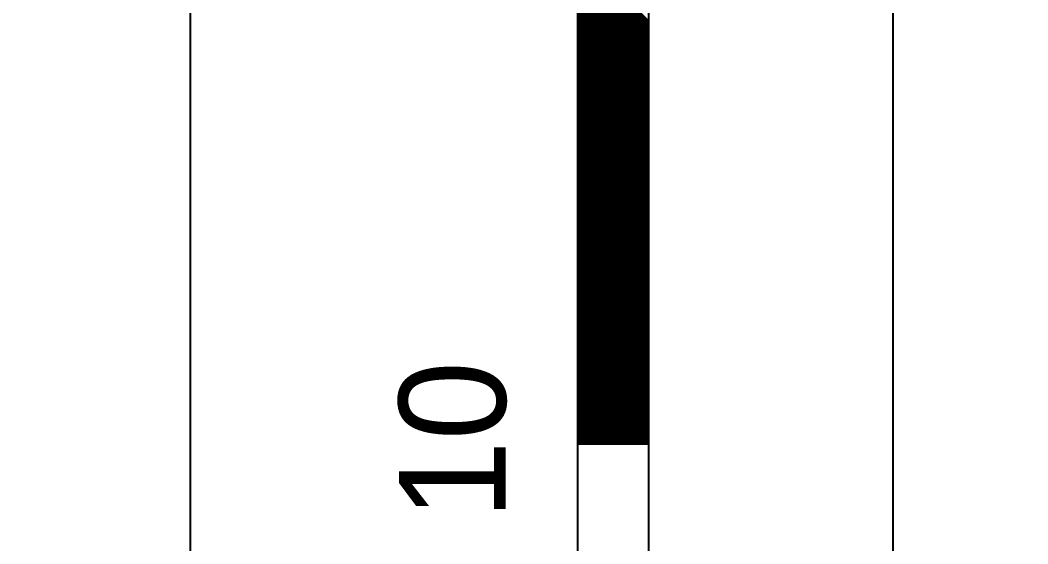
# Model space of a CAD drawing. Extents: x 730854 to 731444, y 4378581 to 4379608.
# Drawn here: x 731085.85 to 731099.99, y 4379489.61 to 4379496.96 of the extents above; entities that cross this region are included whole.
import ezdxf
from ezdxf.enums import TextEntityAlignment as Align

# ---------------------------------------------------------------- set-up
doc = ezdxf.new("R2010")
doc.units = 0
doc.layers.get('0').update_dxf_attribs({"linetype": 'CONTINUOUS'})

msp = doc.modelspace()

# ---------------------------------------------------------------- linework, layer by layer
at = {"color": 0, "linetype": 'CONTINUOUS'}
for p, q in [((731093.67, 4379481.01), (731093.67, 4379581.01)), ((731093.67, 4379481.01), (731093.67, 4379581.01)), ((731094.67, 4379481.01), (731094.67, 4379581.01)), ((731094.67, 4379481.01), (731094.67, 4379581.01)), ((731094.67, 4379496.95), (731093.67, 4379497.95)), ((731094.67, 4379496.95), (731093.67, 4379497.95)), ((731094.67, 4379496.94), (731093.67, 4379497.94)), ((731094.67, 4379496.94), (731093.67, 4379497.94)), ((731094.67, 4379496.92), (731093.67, 4379497.92)), ((731094.67, 4379496.92), (731093.67, 4379497.92)), ((731094.67, 4379496.91), (731093.67, 4379497.91)), ((731094.67, 4379496.91), (731093.67, 4379497.91)), ((731094.67, 4379496.9), (731093.67, 4379497.9)), ((731094.67, 4379496.9), (731093.67, 4379497.9)), ((731094.67, 4379496.88), (731093.67, 4379497.88)), ((731094.67, 4379496.88), (731093.67, 4379497.88)), ((731094.67, 4379496.87), (731093.67, 4379497.87)), ((731094.67, 4379496.87), (731093.67, 4379497.87)), ((731094.67, 4379496.85), (731093.67, 4379497.85)), ((731094.67, 4379496.85), (731093.67, 4379497.85)), ((731094.67, 4379496.84), (731093.67, 4379497.84)), ((731094.67, 4379496.84), (731093.67, 4379497.84)), ((731094.67, 4379496.82), (731093.67, 4379497.82)), ((731094.67, 4379496.82), (731093.67, 4379497.82)), ((731094.67, 4379496.81), (731093.67, 4379497.81)), ((731094.67, 4379496.81), (731093.67, 4379497.81)), ((731094.67, 4379496.8), (731093.67, 4379497.8)), ((731094.67, 4379496.8), (731093.67, 4379497.8)), ((731094.67, 4379496.78), (731093.67, 4379497.78)), ((731094.67, 4379496.78), (731093.67, 4379497.78)), ((731094.67, 4379496.77), (731093.67, 4379497.77)), ((731094.67, 4379496.77), (731093.67, 4379497.77)), ((731094.67, 4379496.75), (731093.67, 4379497.75)), ((731094.67, 4379496.75), (731093.67, 4379497.75)), ((731094.67, 4379496.74), (731093.67, 4379497.74)), ((731094.67, 4379496.74), (731093.67, 4379497.74)), ((731094.67, 4379496.73), (731093.67, 4379497.73)), ((731094.67, 4379496.73), (731093.67, 4379497.73)), ((731094.67, 4379496.71), (731093.67, 4379497.71)), ((731094.67, 4379496.71), (731093.67, 4379497.71)), ((731094.67, 4379496.7), (731093.67, 4379497.7)), ((731094.67, 4379496.7), (731093.67, 4379497.7)), ((731094.67, 4379496.68), (731093.67, 4379497.68)), ((731094.67, 4379496.68), (731093.67, 4379497.68)), ((731094.67, 4379496.67), (731093.67, 4379497.67)), ((731094.67, 4379496.67), (731093.67, 4379497.67)), ((731094.67, 4379496.66), (731093.67, 4379497.66)), ((731094.67, 4379496.66), (731093.67, 4379497.66)), ((731094.67, 4379496.64), (731093.67, 4379497.64)), ((731094.67, 4379496.64), (731093.67, 4379497.64)), ((731094.67, 4379496.63), (731093.67, 4379497.63)), ((731094.67, 4379496.63), (731093.67, 4379497.63)), ((731094.67, 4379496.61), (731093.67, 4379497.61)), ((731094.67, 4379496.61), (731093.67, 4379497.61)), ((731094.67, 4379496.6), (731093.67, 4379497.6)), ((731094.67, 4379496.6), (731093.67, 4379497.6)), ((731094.67, 4379496.58), (731093.67, 4379497.58)), ((731094.67, 4379496.58), (731093.67, 4379497.58)), ((731094.67, 4379496.57), (731093.67, 4379497.57)), ((731094.67, 4379496.57), (731093.67, 4379497.57)), ((731094.67, 4379496.56), (731093.67, 4379497.56)), ((731094.67, 4379496.56), (731093.67, 4379497.56)), ((731094.67, 4379496.54), (731093.67, 4379497.54)), ((731094.67, 4379496.54), (731093.67, 4379497.54)), ((731094.67, 4379496.53), (731093.67, 4379497.53)), ((731094.67, 4379496.53), (731093.67, 4379497.53)), ((731094.67, 4379496.51), (731093.67, 4379497.51)), ((731094.67, 4379496.51), (731093.67, 4379497.51)), ((731094.67, 4379496.5), (731093.67, 4379497.5)), ((731094.67, 4379496.5), (731093.67, 4379497.5)), ((731094.67, 4379496.49), (731093.67, 4379497.49)), ((731094.67, 4379496.49), (731093.67, 4379497.49)), ((731094.67, 4379496.47), (731093.67, 4379497.47)), ((731094.67, 4379496.47), (731093.67, 4379497.47)), ((731094.67, 4379496.46), (731093.67, 4379497.46)), ((731094.67, 4379496.46), (731093.67, 4379497.46)), ((731094.67, 4379496.44), (731093.67, 4379497.44)), ((731094.67, 4379496.44), (731093.67, 4379497.44)), ((731094.67, 4379496.43), (731093.67, 4379497.43)), ((731094.67, 4379496.43), (731093.67, 4379497.43)), ((731094.67, 4379496.41), (731093.67, 4379497.41)), ((731094.67, 4379496.41), (731093.67, 4379497.41)), ((731094.67, 4379496.4), (731093.67, 4379497.4)), ((731094.67, 4379496.4), (731093.67, 4379497.4)), ((731094.67, 4379496.39), (731093.67, 4379497.39)), ((731094.67, 4379496.39), (731093.67, 4379497.39)), ((731094.67, 4379496.37), (731093.67, 4379497.37)), ((731094.67, 4379496.37), (731093.67, 4379497.37)), ((731094.67, 4379496.36), (731093.67, 4379497.36)), ((731094.67, 4379496.36), (731093.67, 4379497.36)), ((731094.67, 4379496.34), (731093.67, 4379497.34)), ((731094.67, 4379496.34), (731093.67, 4379497.34)), ((731094.67, 4379496.33), (731093.67, 4379497.33)), ((731094.67, 4379496.33), (731093.67, 4379497.33)), ((731094.67, 4379496.32), (731093.67, 4379497.32)), ((731094.67, 4379496.32), (731093.67, 4379497.32)), ((731094.67, 4379496.3), (731093.67, 4379497.3)), ((731094.67, 4379496.3), (731093.67, 4379497.3)), ((731094.67, 4379496.29), (731093.67, 4379497.29)), ((731094.67, 4379496.29), (731093.67, 4379497.29)), ((731094.67, 4379496.27), (731093.67, 4379497.27)), ((731094.67, 4379496.27), (731093.67, 4379497.27)), ((731094.67, 4379496.26), (731093.67, 4379497.26)), ((731094.67, 4379496.26), (731093.67, 4379497.26)), ((731094.67, 4379496.25), (731093.67, 4379497.25)), ((731094.67, 4379496.25), (731093.67, 4379497.25)), ((731094.67, 4379496.23), (731093.67, 4379497.23)), ((731094.67, 4379496.23), (731093.67, 4379497.23)), ((731094.67, 4379496.22), (731093.67, 4379497.22)), ((731094.67, 4379496.22), (731093.67, 4379497.22)), ((731094.67, 4379496.2), (731093.67, 4379497.2)), ((731094.67, 4379496.2), (731093.67, 4379497.2)), ((731094.67, 4379496.19), (731093.67, 4379497.19)), ((731094.67, 4379496.19), (731093.67, 4379497.19)), ((731094.67, 4379496.17), (731093.67, 4379497.17)), ((731094.67, 4379496.17), (731093.67, 4379497.17)), ((731094.67, 4379496.16), (731093.67, 4379497.16)), ((731094.67, 4379496.16), (731093.67, 4379497.16)), ((731094.67, 4379496.15), (731093.67, 4379497.15)), ((731094.67, 4379496.15), (731093.67, 4379497.15)), ((731094.67, 4379496.13), (731093.67, 4379497.13)), ((731094.67, 4379496.13), (731093.67, 4379497.13)), ((731094.67, 4379496.12), (731093.67, 4379497.12)), ((731094.67, 4379496.12), (731093.67, 4379497.12)), ((731094.67, 4379496.1), (731093.67, 4379497.1)), ((731094.67, 4379496.1), (731093.67, 4379497.1)), ((731094.67, 4379496.09), (731093.67, 4379497.09)), ((731094.67, 4379496.09), (731093.67, 4379497.09)), ((731094.67, 4379496.08), (731093.67, 4379497.08)), ((731094.67, 4379496.08), (731093.67, 4379497.08)), ((731094.67, 4379496.06), (731093.67, 4379497.06)), ((731094.67, 4379496.06), (731093.67, 4379497.06)), ((731094.67, 4379496.05), (731093.67, 4379497.05)), ((731094.67, 4379496.05), (731093.67, 4379497.05)), ((731094.67, 4379496.03), (731093.67, 4379497.03)), ((731094.67, 4379496.03), (731093.67, 4379497.03)), ((731094.67, 4379496.02), (731093.67, 4379497.02)), ((731094.67, 4379496.02), (731093.67, 4379497.02)), ((731094.67, 4379496), (731093.67, 4379497)), ((731094.67, 4379496), (731093.67, 4379497)), ((731094.67, 4379495.99), (731093.67, 4379496.99)), ((731094.67, 4379495.99), (731093.67, 4379496.99)), ((731094.67, 4379495.98), (731093.67, 4379496.98)), ((731094.67, 4379495.98), (731093.67, 4379496.98)), ((731094.67, 4379495.96), (731093.67, 4379496.96)), ((731094.67, 4379495.96), (731093.67, 4379496.96)), ((731094.67, 4379495.95), (731093.67, 4379496.95)), ((731094.67, 4379495.95), (731093.67, 4379496.95)), ((731094.67, 4379495.93), (731093.67, 4379496.93)), ((731094.67, 4379495.93), (731093.67, 4379496.93)), ((731094.67, 4379495.92), (731093.67, 4379496.92)), ((731094.67, 4379495.92), (731093.67, 4379496.92)), ((731094.67, 4379495.91), (731093.67, 4379496.91)), ((731094.67, 4379495.91), (731093.67, 4379496.91)), ((731094.67, 4379495.89), (731093.67, 4379496.89)), ((731094.67, 4379495.89), (731093.67, 4379496.89)), ((731094.67, 4379495.88), (731093.67, 4379496.88)), ((731094.67, 4379495.88), (731093.67, 4379496.88)), ((731094.67, 4379495.86), (731093.67, 4379496.86)), ((731094.67, 4379495.86), (731093.67, 4379496.86)), ((731094.67, 4379495.85), (731093.67, 4379496.85)), ((731094.67, 4379495.85), (731093.67, 4379496.85)), ((731094.67, 4379495.83), (731093.67, 4379496.83)), ((731094.67, 4379495.83), (731093.67, 4379496.83)), ((731094.67, 4379495.82), (731093.67, 4379496.82)), ((731094.67, 4379495.82), (731093.67, 4379496.82)), ((731094.67, 4379495.81), (731093.67, 4379496.81)), ((731094.67, 4379495.81), (731093.67, 4379496.81)), ((731094.67, 4379495.79), (731093.67, 4379496.79)), ((731094.67, 4379495.79), (731093.67, 4379496.79)), ((731094.67, 4379495.78), (731093.67, 4379496.78)), ((731094.67, 4379495.78), (731093.67, 4379496.78)), ((731094.67, 4379495.76), (731093.67, 4379496.76)), ((731094.67, 4379495.76), (731093.67, 4379496.76)), ((731094.67, 4379495.75), (731093.67, 4379496.75)), ((731094.67, 4379495.75), (731093.67, 4379496.75)), ((731094.67, 4379495.74), (731093.67, 4379496.74)), ((731094.67, 4379495.74), (731093.67, 4379496.74)), ((731094.67, 4379495.72), (731093.67, 4379496.72)), ((731094.67, 4379495.72), (731093.67, 4379496.72)), ((731094.67, 4379495.71), (731093.67, 4379496.71)), ((731094.67, 4379495.71), (731093.67, 4379496.71)), ((731094.67, 4379495.69), (731093.67, 4379496.69)), ((731094.67, 4379495.69), (731093.67, 4379496.69)), ((731094.67, 4379495.68), (731093.67, 4379496.68)), ((731094.67, 4379495.68), (731093.67, 4379496.68)), ((731094.67, 4379495.67), (731093.67, 4379496.67)), ((731094.67, 4379495.67), (731093.67, 4379496.67)), ((731094.67, 4379495.65), (731093.67, 4379496.65)), ((731094.67, 4379495.65), (731093.67, 4379496.65)), ((731094.67, 4379495.64), (731093.67, 4379496.64)), ((731094.67, 4379495.64), (731093.67, 4379496.64)), ((731094.67, 4379495.62), (731093.67, 4379496.62)), ((731094.67, 4379495.62), (731093.67, 4379496.62)), ((731094.67, 4379495.61), (731093.67, 4379496.61)), ((731094.67, 4379495.61), (731093.67, 4379496.61)), ((731094.67, 4379495.59), (731093.67, 4379496.59)), ((731094.67, 4379495.59), (731093.67, 4379496.59)), ((731094.67, 4379495.58), (731093.67, 4379496.58)), ((731094.67, 4379495.58), (731093.67, 4379496.58)), ((731094.67, 4379495.57), (731093.67, 4379496.57)), ((731094.67, 4379495.57), (731093.67, 4379496.57)), ((731094.67, 4379495.55), (731093.67, 4379496.55)), ((731094.67, 4379495.55), (731093.67, 4379496.55)), ((731094.67, 4379495.54), (731093.67, 4379496.54)), ((731094.67, 4379495.54), (731093.67, 4379496.54)), ((731094.67, 4379495.52), (731093.67, 4379496.52)), ((731094.67, 4379495.52), (731093.67, 4379496.52)), ((731094.67, 4379495.51), (731093.67, 4379496.51)), ((731094.67, 4379495.51), (731093.67, 4379496.51)), ((731094.67, 4379495.5), (731093.67, 4379496.5)), ((731094.67, 4379495.5), (731093.67, 4379496.5)), ((731094.67, 4379495.48), (731093.67, 4379496.48)), ((731094.67, 4379495.48), (731093.67, 4379496.48)), ((731094.67, 4379495.47), (731093.67, 4379496.47)), ((731094.67, 4379495.47), (731093.67, 4379496.47)), ((731094.67, 4379495.45), (731093.67, 4379496.45)), ((731094.67, 4379495.45), (731093.67, 4379496.45)), ((731094.67, 4379495.44), (731093.67, 4379496.44)), ((731094.67, 4379495.44), (731093.67, 4379496.44)), ((731094.67, 4379495.42), (731093.67, 4379496.42)), ((731094.67, 4379495.42), (731093.67, 4379496.42)), ((731094.67, 4379495.41), (731093.67, 4379496.41)), ((731094.67, 4379495.41), (731093.67, 4379496.41)), ((731094.67, 4379495.4), (731093.67, 4379496.4)), ((731094.67, 4379495.4), (731093.67, 4379496.4)), ((731094.67, 4379495.38), (731093.67, 4379496.38)), ((731094.67, 4379495.38), (731093.67, 4379496.38)), ((731094.67, 4379495.37), (731093.67, 4379496.37)), ((731094.67, 4379495.37), (731093.67, 4379496.37)), ((731094.67, 4379495.35), (731093.67, 4379496.35)), ((731094.67, 4379495.35), (731093.67, 4379496.35)), ((731094.67, 4379495.34), (731093.67, 4379496.34)), ((731094.67, 4379495.34), (731093.67, 4379496.34)), ((731094.67, 4379495.33), (731093.67, 4379496.33)), ((731094.67, 4379495.33), (731093.67, 4379496.33)), ((731094.67, 4379495.31), (731093.67, 4379496.31)), ((731094.67, 4379495.31), (731093.67, 4379496.31)), ((731094.67, 4379495.3), (731093.67, 4379496.3)), ((731094.67, 4379495.3), (731093.67, 4379496.3)), ((731094.67, 4379495.28), (731093.67, 4379496.28)), ((731094.67, 4379495.28), (731093.67, 4379496.28)), ((731094.67, 4379495.27), (731093.67, 4379496.27)), ((731094.67, 4379495.27), (731093.67, 4379496.27)), ((731094.67, 4379495.26), (731093.67, 4379496.26)), ((731094.67, 4379495.26), (731093.67, 4379496.26)), ((731094.67, 4379495.24), (731093.67, 4379496.24)), ((731094.67, 4379495.24), (731093.67, 4379496.24)), ((731094.67, 4379495.23), (731093.67, 4379496.23)), ((731094.67, 4379495.23), (731093.67, 4379496.23)), ((731094.67, 4379495.21), (731093.67, 4379496.21)), ((731094.67, 4379495.21), (731093.67, 4379496.21)), ((731094.67, 4379495.2), (731093.67, 4379496.2)), ((731094.67, 4379495.2), (731093.67, 4379496.2)), ((731094.67, 4379495.18), (731093.67, 4379496.18)), ((731094.67, 4379495.18), (731093.67, 4379496.18)), ((731094.67, 4379495.17), (731093.67, 4379496.17)), ((731094.67, 4379495.17), (731093.67, 4379496.17)), ((731094.67, 4379495.16), (731093.67, 4379496.16)), ((731094.67, 4379495.16), (731093.67, 4379496.16)), ((731094.67, 4379495.14), (731093.67, 4379496.14)), ((731094.67, 4379495.14), (731093.67, 4379496.14)), ((731094.67, 4379495.13), (731093.67, 4379496.13)), ((731094.67, 4379495.13), (731093.67, 4379496.13)), ((731094.67, 4379495.11), (731093.67, 4379496.11)), ((731094.67, 4379495.11), (731093.67, 4379496.11)), ((731094.67, 4379495.1), (731093.67, 4379496.1)), ((731094.67, 4379495.1), (731093.67, 4379496.1)), ((731094.67, 4379495.09), (731093.67, 4379496.09)), ((731094.67, 4379495.09), (731093.67, 4379496.09)), ((731094.67, 4379495.07), (731093.67, 4379496.07)), ((731094.67, 4379495.07), (731093.67, 4379496.07)), ((731094.67, 4379495.06), (731093.67, 4379496.06)), ((731094.67, 4379495.06), (731093.67, 4379496.06)), ((731094.67, 4379495.04), (731093.67, 4379496.04)), ((731094.67, 4379495.04), (731093.67, 4379496.04)), ((731094.67, 4379495.03), (731093.67, 4379496.03)), ((731094.67, 4379495.03), (731093.67, 4379496.03)), ((731094.67, 4379495.01), (731093.67, 4379496.01)), ((731094.67, 4379495.01), (731093.67, 4379496.01)), ((731094.67, 4379495), (731093.67, 4379496)), ((731094.67, 4379495), (731093.67, 4379496)), ((731094.67, 4379494.99), (731093.67, 4379495.99)), ((731094.67, 4379494.99), (731093.67, 4379495.99)), ((731094.67, 4379494.97), (731093.67, 4379495.97)), ((731094.67, 4379494.97), (731093.67, 4379495.97)), ((731094.67, 4379494.96), (731093.67, 4379495.96)), ((731094.67, 4379494.96), (731093.67, 4379495.96)), ((731094.67, 4379494.94), (731093.67, 4379495.94)), ((731094.67, 4379494.94), (731093.67, 4379495.94)), ((731094.67, 4379494.93), (731093.67, 4379495.93)), ((731094.67, 4379494.93), (731093.67, 4379495.93)), ((731094.67, 4379494.92), (731093.67, 4379495.92)), ((731094.67, 4379494.92), (731093.67, 4379495.92)), ((731094.67, 4379494.9), (731093.67, 4379495.9)), ((731094.67, 4379494.9), (731093.67, 4379495.9)), ((731094.67, 4379494.89), (731093.67, 4379495.89)), ((731094.67, 4379494.89), (731093.67, 4379495.89)), ((731094.67, 4379494.87), (731093.67, 4379495.87)), ((731094.67, 4379494.87), (731093.67, 4379495.87)), ((731094.67, 4379494.86), (731093.67, 4379495.86)), ((731094.67, 4379494.86), (731093.67, 4379495.86)), ((731094.67, 4379494.84), (731093.67, 4379495.84)), ((731094.67, 4379494.84), (731093.67, 4379495.84)), ((731094.67, 4379494.83), (731093.67, 4379495.83)), ((731094.67, 4379494.83), (731093.67, 4379495.83)), ((731094.67, 4379494.82), (731093.67, 4379495.82)), ((731094.67, 4379494.82), (731093.67, 4379495.82)), ((731094.67, 4379494.8), (731093.67, 4379495.8)), ((731094.67, 4379494.8), (731093.67, 4379495.8)), ((731094.67, 4379494.79), (731093.67, 4379495.79)), ((731094.67, 4379494.79), (731093.67, 4379495.79)), ((731094.67, 4379494.77), (731093.67, 4379495.77)), ((731094.67, 4379494.77), (731093.67, 4379495.77)), ((731094.67, 4379494.76), (731093.67, 4379495.76)), ((731094.67, 4379494.76), (731093.67, 4379495.76)), ((731094.67, 4379494.75), (731093.67, 4379495.75)), ((731094.67, 4379494.75), (731093.67, 4379495.75)), ((731094.67, 4379494.73), (731093.67, 4379495.73)), ((731094.67, 4379494.73), (731093.67, 4379495.73)), ((731094.67, 4379494.72), (731093.67, 4379495.72)), ((731094.67, 4379494.72), (731093.67, 4379495.72)), ((731094.67, 4379494.7), (731093.67, 4379495.7)), ((731094.67, 4379494.7), (731093.67, 4379495.7)), ((731094.67, 4379494.69), (731093.67, 4379495.69)), ((731094.67, 4379494.69), (731093.67, 4379495.69)), ((731094.67, 4379494.68), (731093.67, 4379495.68)), ((731094.67, 4379494.68), (731093.67, 4379495.68)), ((731094.67, 4379494.66), (731093.67, 4379495.66)), ((731094.67, 4379494.66), (731093.67, 4379495.66)), ((731094.67, 4379494.65), (731093.67, 4379495.65)), ((731094.67, 4379494.65), (731093.67, 4379495.65)), ((731094.67, 4379494.63), (731093.67, 4379495.63)), ((731094.67, 4379494.63), (731093.67, 4379495.63)), ((731094.67, 4379494.62), (731093.67, 4379495.62)), ((731094.67, 4379494.62), (731093.67, 4379495.62)), ((731094.67, 4379494.6), (731093.67, 4379495.6)), ((731094.67, 4379494.6), (731093.67, 4379495.6)), ((731094.67, 4379494.59), (731093.67, 4379495.59)), ((731094.67, 4379494.59), (731093.67, 4379495.59)), ((731094.67, 4379494.58), (731093.67, 4379495.58)), ((731094.67, 4379494.58), (731093.67, 4379495.58)), ((731094.67, 4379494.56), (731093.67, 4379495.56)), ((731094.67, 4379494.56), (731093.67, 4379495.56)), ((731094.67, 4379494.55), (731093.67, 4379495.55)), ((731094.67, 4379494.55), (731093.67, 4379495.55)), ((731094.67, 4379494.53), (731093.67, 4379495.53)), ((731094.67, 4379494.53), (731093.67, 4379495.53)), ((731094.67, 4379494.52), (731093.67, 4379495.52)), ((731094.67, 4379494.52), (731093.67, 4379495.52)), ((731094.67, 4379494.51), (731093.67, 4379495.51)), ((731094.67, 4379494.51), (731093.67, 4379495.51)), ((731094.67, 4379494.49), (731093.67, 4379495.49)), ((731094.67, 4379494.49), (731093.67, 4379495.49)), ((731094.67, 4379494.48), (731093.67, 4379495.48)), ((731094.67, 4379494.48), (731093.67, 4379495.48)), ((731094.67, 4379494.46), (731093.67, 4379495.46)), ((731094.67, 4379494.46), (731093.67, 4379495.46)), ((731094.67, 4379494.45), (731093.67, 4379495.45)), ((731094.67, 4379494.45), (731093.67, 4379495.45)), ((731094.67, 4379494.43), (731093.67, 4379495.43)), ((731094.67, 4379494.43), (731093.67, 4379495.43)), ((731094.67, 4379494.42), (731093.67, 4379495.42)), ((731094.67, 4379494.42), (731093.67, 4379495.42)), ((731094.67, 4379494.41), (731093.67, 4379495.41)), ((731094.67, 4379494.41), (731093.67, 4379495.41)), ((731094.67, 4379494.39), (731093.67, 4379495.39)), ((731094.67, 4379494.39), (731093.67, 4379495.39)), ((731094.67, 4379494.38), (731093.67, 4379495.38)), ((731094.67, 4379494.38), (731093.67, 4379495.38)), ((731094.67, 4379494.36), (731093.67, 4379495.36)), ((731094.67, 4379494.36), (731093.67, 4379495.36)), ((731094.67, 4379494.35), (731093.67, 4379495.35)), ((731094.67, 4379494.35), (731093.67, 4379495.35)), ((731094.67, 4379494.34), (731093.67, 4379495.34)), ((731094.67, 4379494.34), (731093.67, 4379495.34)), ((731094.67, 4379494.32), (731093.67, 4379495.32)), ((731094.67, 4379494.32), (731093.67, 4379495.32)), ((731094.67, 4379494.31), (731093.67, 4379495.31)), ((731094.67, 4379494.31), (731093.67, 4379495.31)), ((731094.67, 4379494.29), (731093.67, 4379495.29)), ((731094.67, 4379494.29), (731093.67, 4379495.29)), ((731094.67, 4379494.28), (731093.67, 4379495.28)), ((731094.67, 4379494.28), (731093.67, 4379495.28)), ((731094.67, 4379494.27), (731093.67, 4379495.27)), ((731094.67, 4379494.27), (731093.67, 4379495.27)), ((731094.67, 4379494.25), (731093.67, 4379495.25)), ((731094.67, 4379494.25), (731093.67, 4379495.25)), ((731094.67, 4379494.24), (731093.67, 4379495.24)), ((731094.67, 4379494.24), (731093.67, 4379495.24)), ((731094.67, 4379494.22), (731093.67, 4379495.22)), ((731094.67, 4379494.22), (731093.67, 4379495.22)), ((731094.67, 4379494.21), (731093.67, 4379495.21)), ((731094.67, 4379494.21), (731093.67, 4379495.21)), ((731094.67, 4379494.19), (731093.67, 4379495.19)), ((731094.67, 4379494.19), (731093.67, 4379495.19)), ((731094.67, 4379494.18), (731093.67, 4379495.18)), ((731094.67, 4379494.18), (731093.67, 4379495.18)), ((731094.67, 4379494.17), (731093.67, 4379495.17)), ((731094.67, 4379494.17), (731093.67, 4379495.17)), ((731094.67, 4379494.15), (731093.67, 4379495.15)), ((731094.67, 4379494.15), (731093.67, 4379495.15)), ((731094.67, 4379494.14), (731093.67, 4379495.14)), ((731094.67, 4379494.14), (731093.67, 4379495.14)), ((731094.67, 4379494.12), (731093.67, 4379495.12)), ((731094.67, 4379494.12), (731093.67, 4379495.12)), ((731094.67, 4379494.11), (731093.67, 4379495.11)), ((731094.67, 4379494.11), (731093.67, 4379495.11)), ((731094.67, 4379494.1), (731093.67, 4379495.1)), ((731094.67, 4379494.1), (731093.67, 4379495.1)), ((731094.67, 4379494.08), (731093.67, 4379495.08)), ((731094.67, 4379494.08), (731093.67, 4379495.08)), ((731094.67, 4379494.07), (731093.67, 4379495.07)), ((731094.67, 4379494.07), (731093.67, 4379495.07)), ((731094.67, 4379494.05), (731093.67, 4379495.05)), ((731094.67, 4379494.05), (731093.67, 4379495.05)), ((731094.67, 4379494.04), (731093.67, 4379495.04)), ((731094.67, 4379494.04), (731093.67, 4379495.04)), ((731094.67, 4379494.02), (731093.67, 4379495.02)), ((731094.67, 4379494.02), (731093.67, 4379495.02)), ((731094.67, 4379494.01), (731093.67, 4379495.01)), ((731094.67, 4379494.01), (731093.67, 4379495.01)), ((731094.67, 4379494), (731093.67, 4379495)), ((731094.67, 4379494), (731093.67, 4379495)), ((731094.67, 4379493.98), (731093.67, 4379494.98)), ((731094.67, 4379493.98), (731093.67, 4379494.98)), ((731094.67, 4379493.97), (731093.67, 4379494.97)), ((731094.67, 4379493.97), (731093.67, 4379494.97)), ((731094.67, 4379493.95), (731093.67, 4379494.95)), ((731094.67, 4379493.95), (731093.67, 4379494.95)), ((731094.67, 4379493.94), (731093.67, 4379494.94)), ((731094.67, 4379493.94), (731093.67, 4379494.94)), ((731094.67, 4379493.93), (731093.67, 4379494.93)), ((731094.67, 4379493.93), (731093.67, 4379494.93)), ((731094.67, 4379493.91), (731093.67, 4379494.91)), ((731094.67, 4379493.91), (731093.67, 4379494.91)), ((731094.67, 4379493.9), (731093.67, 4379494.9)), ((731094.67, 4379493.9), (731093.67, 4379494.9)), ((731094.67, 4379493.88), (731093.67, 4379494.88)), ((731094.67, 4379493.88), (731093.67, 4379494.88)), ((731094.67, 4379493.87), (731093.67, 4379494.87)), ((731094.67, 4379493.87), (731093.67, 4379494.87)), ((731094.67, 4379493.85), (731093.67, 4379494.85)), ((731094.67, 4379493.85), (731093.67, 4379494.85)), ((731094.67, 4379493.84), (731093.67, 4379494.84)), ((731094.67, 4379493.84), (731093.67, 4379494.84)), ((731094.67, 4379493.83), (731093.67, 4379494.83)), ((731094.67, 4379493.83), (731093.67, 4379494.83)), ((731094.67, 4379493.81), (731093.67, 4379494.81)), ((731094.67, 4379493.81), (731093.67, 4379494.81)), ((731094.67, 4379493.8), (731093.67, 4379494.8)), ((731094.67, 4379493.8), (731093.67, 4379494.8)), ((731094.67, 4379493.78), (731093.67, 4379494.78)), ((731094.67, 4379493.78), (731093.67, 4379494.78)), ((731094.67, 4379493.77), (731093.67, 4379494.77)), ((731094.67, 4379493.77), (731093.67, 4379494.77)), ((731094.67, 4379493.76), (731093.67, 4379494.76)), ((731094.67, 4379493.76), (731093.67, 4379494.76)), ((731094.67, 4379493.74), (731093.67, 4379494.74)), ((731094.67, 4379493.74), (731093.67, 4379494.74)), ((731094.67, 4379493.73), (731093.67, 4379494.73)), ((731094.67, 4379493.73), (731093.67, 4379494.73)), ((731094.67, 4379493.71), (731093.67, 4379494.71)), ((731094.67, 4379493.71), (731093.67, 4379494.71)), ((731094.67, 4379493.7), (731093.67, 4379494.7)), ((731094.67, 4379493.7), (731093.67, 4379494.7)), ((731094.67, 4379493.69), (731093.67, 4379494.69)), ((731094.67, 4379493.69), (731093.67, 4379494.69)), ((731094.67, 4379493.67), (731093.67, 4379494.67)), ((731094.67, 4379493.67), (731093.67, 4379494.67)), ((731094.67, 4379493.66), (731093.67, 4379494.66)), ((731094.67, 4379493.66), (731093.67, 4379494.66)), ((731094.67, 4379493.64), (731093.67, 4379494.64)), ((731094.67, 4379493.64), (731093.67, 4379494.64)), ((731094.67, 4379493.63), (731093.67, 4379494.63)), ((731094.67, 4379493.63), (731093.67, 4379494.63)), ((731094.67, 4379493.61), (731093.67, 4379494.61)), ((731094.67, 4379493.61), (731093.67, 4379494.61)), ((731094.67, 4379493.6), (731093.67, 4379494.6)), ((731094.67, 4379493.6), (731093.67, 4379494.6)), ((731094.67, 4379493.59), (731093.67, 4379494.59)), ((731094.67, 4379493.59), (731093.67, 4379494.59)), ((731094.67, 4379493.57), (731093.67, 4379494.57)), ((731094.67, 4379493.57), (731093.67, 4379494.57)), ((731094.67, 4379493.56), (731093.67, 4379494.56)), ((731094.67, 4379493.56), (731093.67, 4379494.56)), ((731094.67, 4379493.54), (731093.67, 4379494.54)), ((731094.67, 4379493.54), (731093.67, 4379494.54)), ((731094.67, 4379493.53), (731093.67, 4379494.53)), ((731094.67, 4379493.53), (731093.67, 4379494.53)), ((731094.67, 4379493.52), (731093.67, 4379494.52)), ((731094.67, 4379493.52), (731093.67, 4379494.52)), ((731094.67, 4379493.5), (731093.67, 4379494.5)), ((731094.67, 4379493.5), (731093.67, 4379494.5)), ((731094.67, 4379493.49), (731093.67, 4379494.49)), ((731094.67, 4379493.49), (731093.67, 4379494.49)), ((731094.67, 4379493.47), (731093.67, 4379494.47)), ((731094.67, 4379493.47), (731093.67, 4379494.47)), ((731094.67, 4379493.46), (731093.67, 4379494.46)), ((731094.67, 4379493.46), (731093.67, 4379494.46)), ((731094.67, 4379493.44), (731093.67, 4379494.44)), ((731094.67, 4379493.44), (731093.67, 4379494.44)), ((731094.67, 4379493.43), (731093.67, 4379494.43)), ((731094.67, 4379493.43), (731093.67, 4379494.43)), ((731094.67, 4379493.42), (731093.67, 4379494.42)), ((731094.67, 4379493.42), (731093.67, 4379494.42)), ((731094.67, 4379493.4), (731093.67, 4379494.4)), ((731094.67, 4379493.4), (731093.67, 4379494.4)), ((731094.67, 4379493.39), (731093.67, 4379494.39)), ((731094.67, 4379493.39), (731093.67, 4379494.39)), ((731094.67, 4379493.37), (731093.67, 4379494.37)), ((731094.67, 4379493.37), (731093.67, 4379494.37)), ((731094.67, 4379493.36), (731093.67, 4379494.36)), ((731094.67, 4379493.36), (731093.67, 4379494.36)), ((731094.67, 4379493.35), (731093.67, 4379494.35)), ((731094.67, 4379493.35), (731093.67, 4379494.35)), ((731094.67, 4379493.33), (731093.67, 4379494.33)), ((731094.67, 4379493.33), (731093.67, 4379494.33)), ((731094.67, 4379493.32), (731093.67, 4379494.32)), ((731094.67, 4379493.32), (731093.67, 4379494.32)), ((731094.67, 4379493.3), (731093.67, 4379494.3)), ((731094.67, 4379493.3), (731093.67, 4379494.3)), ((731094.67, 4379493.29), (731093.67, 4379494.29)), ((731094.67, 4379493.29), (731093.67, 4379494.29)), ((731094.67, 4379493.28), (731093.67, 4379494.28)), ((731094.67, 4379493.28), (731093.67, 4379494.28)), ((731094.67, 4379493.26), (731093.67, 4379494.26)), ((731094.67, 4379493.26), (731093.67, 4379494.26)), ((731094.67, 4379493.25), (731093.67, 4379494.25)), ((731094.67, 4379493.25), (731093.67, 4379494.25)), ((731094.67, 4379493.23), (731093.67, 4379494.23)), ((731094.67, 4379493.23), (731093.67, 4379494.23)), ((731094.67, 4379493.22), (731093.67, 4379494.22)), ((731094.67, 4379493.22), (731093.67, 4379494.22)), ((731094.67, 4379493.2), (731093.67, 4379494.2)), ((731094.67, 4379493.2), (731093.67, 4379494.2)), ((731094.67, 4379493.19), (731093.67, 4379494.19)), ((731094.67, 4379493.19), (731093.67, 4379494.19)), ((731094.67, 4379493.18), (731093.67, 4379494.18)), ((731094.67, 4379493.18), (731093.67, 4379494.18)), ((731094.67, 4379493.16), (731093.67, 4379494.16)), ((731094.67, 4379493.16), (731093.67, 4379494.16)), ((731094.67, 4379493.15), (731093.67, 4379494.15)), ((731094.67, 4379493.15), (731093.67, 4379494.15)), ((731094.67, 4379493.13), (731093.67, 4379494.13)), ((731094.67, 4379493.13), (731093.67, 4379494.13)), ((731094.67, 4379493.12), (731093.67, 4379494.12)), ((731094.67, 4379493.12), (731093.67, 4379494.12)), ((731094.67, 4379493.11), (731093.67, 4379494.11)), ((731094.67, 4379493.11), (731093.67, 4379494.11)), ((731094.67, 4379493.09), (731093.67, 4379494.09)), ((731094.67, 4379493.09), (731093.67, 4379494.09)), ((731094.67, 4379493.08), (731093.67, 4379494.08)), ((731094.67, 4379493.08), (731093.67, 4379494.08)), ((731094.67, 4379493.06), (731093.67, 4379494.06)), ((731094.67, 4379493.06), (731093.67, 4379494.06)), ((731094.67, 4379493.05), (731093.67, 4379494.05)), ((731094.67, 4379493.05), (731093.67, 4379494.05)), ((731094.67, 4379493.03), (731093.67, 4379494.03)), ((731094.67, 4379493.03), (731093.67, 4379494.03)), ((731094.67, 4379493.02), (731093.67, 4379494.02)), ((731094.67, 4379493.02), (731093.67, 4379494.02)), ((731094.67, 4379493.01), (731093.67, 4379494.01)), ((731094.67, 4379493.01), (731093.67, 4379494.01)), ((731094.67, 4379492.99), (731093.67, 4379493.99)), ((731094.67, 4379492.99), (731093.67, 4379493.99)), ((731094.67, 4379492.98), (731093.67, 4379493.98)), ((731094.67, 4379492.98), (731093.67, 4379493.98)), ((731094.67, 4379492.96), (731093.67, 4379493.96)), ((731094.67, 4379492.96), (731093.67, 4379493.96)), ((731094.67, 4379492.95), (731093.67, 4379493.95)), ((731094.67, 4379492.95), (731093.67, 4379493.95)), ((731094.67, 4379492.94), (731093.67, 4379493.94)), ((731094.67, 4379492.94), (731093.67, 4379493.94)), ((731094.67, 4379492.92), (731093.67, 4379493.92)), ((731094.67, 4379492.92), (731093.67, 4379493.92)), ((731094.67, 4379492.91), (731093.67, 4379493.91)), ((731094.67, 4379492.91), (731093.67, 4379493.91)), ((731094.67, 4379492.89), (731093.67, 4379493.89)), ((731094.67, 4379492.89), (731093.67, 4379493.89)), ((731094.67, 4379492.88), (731093.67, 4379493.88)), ((731094.67, 4379492.88), (731093.67, 4379493.88)), ((731094.67, 4379492.87), (731093.67, 4379493.87)), ((731094.67, 4379492.87), (731093.67, 4379493.87)), ((731094.67, 4379492.85), (731093.67, 4379493.85)), ((731094.67, 4379492.85), (731093.67, 4379493.85)), ((731094.67, 4379492.84), (731093.67, 4379493.84)), ((731094.67, 4379492.84), (731093.67, 4379493.84)), ((731094.67, 4379492.82), (731093.67, 4379493.82)), ((731094.67, 4379492.82), (731093.67, 4379493.82)), ((731094.67, 4379492.81), (731093.67, 4379493.81)), ((731094.67, 4379492.81), (731093.67, 4379493.81)), ((731094.67, 4379492.79), (731093.67, 4379493.79)), ((731094.67, 4379492.79), (731093.67, 4379493.79)), ((731094.67, 4379492.78), (731093.67, 4379493.78)), ((731094.67, 4379492.78), (731093.67, 4379493.78)), ((731094.67, 4379492.77), (731093.67, 4379493.77)), ((731094.67, 4379492.77), (731093.67, 4379493.77)), ((731094.67, 4379492.75), (731093.67, 4379493.75)), ((731094.67, 4379492.75), (731093.67, 4379493.75)), ((731094.67, 4379492.74), (731093.67, 4379493.74)), ((731094.67, 4379492.74), (731093.67, 4379493.74)), ((731094.67, 4379492.72), (731093.67, 4379493.72)), ((731094.67, 4379492.72), (731093.67, 4379493.72)), ((731094.67, 4379492.71), (731093.67, 4379493.71)), ((731094.67, 4379492.71), (731093.67, 4379493.71)), ((731094.67, 4379492.7), (731093.67, 4379493.7)), ((731094.67, 4379492.7), (731093.67, 4379493.7)), ((731094.67, 4379492.68), (731093.67, 4379493.68)), ((731094.67, 4379492.68), (731093.67, 4379493.68)), ((731094.67, 4379492.67), (731093.67, 4379493.67)), ((731094.67, 4379492.67), (731093.67, 4379493.67)), ((731094.67, 4379492.65), (731093.67, 4379493.65)), ((731094.67, 4379492.65), (731093.67, 4379493.65)), ((731094.67, 4379492.64), (731093.67, 4379493.64)), ((731094.67, 4379492.64), (731093.67, 4379493.64)), ((731094.67, 4379492.62), (731093.67, 4379493.62)), ((731094.67, 4379492.62), (731093.67, 4379493.62)), ((731094.67, 4379492.61), (731093.67, 4379493.61)), ((731094.67, 4379492.61), (731093.67, 4379493.61)), ((731094.67, 4379492.6), (731093.67, 4379493.6)), ((731094.67, 4379492.6), (731093.67, 4379493.6)), ((731094.67, 4379492.58), (731093.67, 4379493.58)), ((731094.67, 4379492.58), (731093.67, 4379493.58)), ((731094.67, 4379492.57), (731093.67, 4379493.57)), ((731094.67, 4379492.57), (731093.67, 4379493.57)), ((731094.67, 4379492.55), (731093.67, 4379493.55)), ((731094.67, 4379492.55), (731093.67, 4379493.55)), ((731094.67, 4379492.54), (731093.67, 4379493.54)), ((731094.67, 4379492.54), (731093.67, 4379493.54)), ((731094.67, 4379492.53), (731093.67, 4379493.53)), ((731094.67, 4379492.53), (731093.67, 4379493.53)), ((731094.67, 4379492.51), (731093.67, 4379493.51)), ((731094.67, 4379492.51), (731093.67, 4379493.51)), ((731094.67, 4379492.5), (731093.67, 4379493.5)), ((731094.67, 4379492.5), (731093.67, 4379493.5)), ((731094.67, 4379492.48), (731093.67, 4379493.48)), ((731094.67, 4379492.48), (731093.67, 4379493.48)), ((731094.67, 4379492.47), (731093.67, 4379493.47)), ((731094.67, 4379492.47), (731093.67, 4379493.47)), ((731094.67, 4379492.45), (731093.67, 4379493.45)), ((731094.67, 4379492.45), (731093.67, 4379493.45)), ((731094.67, 4379492.44), (731093.67, 4379493.44)), ((731094.67, 4379492.44), (731093.67, 4379493.44)), ((731094.67, 4379492.43), (731093.67, 4379493.43)), ((731094.67, 4379492.43), (731093.67, 4379493.43)), ((731094.67, 4379492.41), (731093.67, 4379493.41)), ((731094.67, 4379492.41), (731093.67, 4379493.41)), ((731094.67, 4379492.4), (731093.67, 4379493.4)), ((731094.67, 4379492.4), (731093.67, 4379493.4)), ((731094.67, 4379492.38), (731093.67, 4379493.38)), ((731094.67, 4379492.38), (731093.67, 4379493.38)), ((731094.67, 4379492.37), (731093.67, 4379493.37)), ((731094.67, 4379492.37), (731093.67, 4379493.37)), ((731094.67, 4379492.36), (731093.67, 4379493.36)), ((731094.67, 4379492.36), (731093.67, 4379493.36)), ((731094.67, 4379492.34), (731093.67, 4379493.34)), ((731094.67, 4379492.34), (731093.67, 4379493.34)), ((731094.67, 4379492.33), (731093.67, 4379493.33)), ((731094.67, 4379492.33), (731093.67, 4379493.33)), ((731094.67, 4379492.31), (731093.67, 4379493.31)), ((731094.67, 4379492.31), (731093.67, 4379493.31)), ((731094.67, 4379492.3), (731093.67, 4379493.3)), ((731094.67, 4379492.3), (731093.67, 4379493.3)), ((731094.67, 4379492.29), (731093.67, 4379493.29)), ((731094.67, 4379492.29), (731093.67, 4379493.29)), ((731094.67, 4379492.27), (731093.67, 4379493.27)), ((731094.67, 4379492.27), (731093.67, 4379493.27)), ((731094.67, 4379492.26), (731093.67, 4379493.26)), ((731094.67, 4379492.26), (731093.67, 4379493.26)), ((731094.67, 4379492.24), (731093.67, 4379493.24)), ((731094.67, 4379492.24), (731093.67, 4379493.24)), ((731094.67, 4379492.23), (731093.67, 4379493.23)), ((731094.67, 4379492.23), (731093.67, 4379493.23)), ((731094.67, 4379492.21), (731093.67, 4379493.21)), ((731094.67, 4379492.21), (731093.67, 4379493.21)), ((731094.67, 4379492.2), (731093.67, 4379493.2)), ((731094.67, 4379492.2), (731093.67, 4379493.2)), ((731094.67, 4379492.19), (731093.67, 4379493.19)), ((731094.67, 4379492.19), (731093.67, 4379493.19)), ((731094.67, 4379492.17), (731093.67, 4379493.17)), ((731094.67, 4379492.17), (731093.67, 4379493.17)), ((731094.67, 4379492.16), (731093.67, 4379493.16)), ((731094.67, 4379492.16), (731093.67, 4379493.16)), ((731094.67, 4379492.14), (731093.67, 4379493.14)), ((731094.67, 4379492.14), (731093.67, 4379493.14)), ((731094.67, 4379492.13), (731093.67, 4379493.13)), ((731094.67, 4379492.13), (731093.67, 4379493.13)), ((731094.67, 4379492.12), (731093.67, 4379493.12)), ((731094.67, 4379492.12), (731093.67, 4379493.12)), ((731094.67, 4379492.1), (731093.67, 4379493.1)), ((731094.67, 4379492.1), (731093.67, 4379493.1)), ((731094.67, 4379492.09), (731093.67, 4379493.09)), ((731094.67, 4379492.09), (731093.67, 4379493.09)), ((731094.67, 4379492.07), (731093.67, 4379493.07)), ((731094.67, 4379492.07), (731093.67, 4379493.07)), ((731094.67, 4379492.06), (731093.67, 4379493.06)), ((731094.67, 4379492.06), (731093.67, 4379493.06)), ((731094.67, 4379492.04), (731093.67, 4379493.04)), ((731094.67, 4379492.04), (731093.67, 4379493.04)), ((731094.67, 4379492.03), (731093.67, 4379493.03)), ((731094.67, 4379492.03), (731093.67, 4379493.03)), ((731094.67, 4379492.02), (731093.67, 4379493.02)), ((731094.67, 4379492.02), (731093.67, 4379493.02)), ((731094.67, 4379492), (731093.67, 4379493)), ((731094.67, 4379492), (731093.67, 4379493)), ((731094.67, 4379491.99), (731093.67, 4379492.99)), ((731094.67, 4379491.99), (731093.67, 4379492.99)), ((731094.67, 4379491.97), (731093.67, 4379492.97)), ((731094.67, 4379491.97), (731093.67, 4379492.97)), ((731094.67, 4379491.96), (731093.67, 4379492.96)), ((731094.67, 4379491.96), (731093.67, 4379492.96)), ((731094.67, 4379491.95), (731093.67, 4379492.95)), ((731094.67, 4379491.95), (731093.67, 4379492.95)), ((731094.67, 4379491.93), (731093.67, 4379492.93)), ((731094.67, 4379491.93), (731093.67, 4379492.93)), ((731094.67, 4379491.92), (731093.67, 4379492.92)), ((731094.67, 4379491.92), (731093.67, 4379492.92)), ((731094.67, 4379491.9), (731093.67, 4379492.9)), ((731094.67, 4379491.9), (731093.67, 4379492.9)), ((731094.67, 4379491.89), (731093.67, 4379492.89)), ((731094.67, 4379491.89), (731093.67, 4379492.89)), ((731094.67, 4379491.88), (731093.67, 4379492.88)), ((731094.67, 4379491.88), (731093.67, 4379492.88)), ((731094.67, 4379491.86), (731093.67, 4379492.86)), ((731094.67, 4379491.86), (731093.67, 4379492.86)), ((731094.67, 4379491.85), (731093.67, 4379492.85)), ((731094.67, 4379491.85), (731093.67, 4379492.85)), ((731094.67, 4379491.83), (731093.67, 4379492.83)), ((731094.67, 4379491.83), (731093.67, 4379492.83)), ((731094.67, 4379491.82), (731093.67, 4379492.82)), ((731094.67, 4379491.82), (731093.67, 4379492.82)), ((731094.67, 4379491.8), (731093.67, 4379492.8)), ((731094.67, 4379491.8), (731093.67, 4379492.8)), ((731094.67, 4379491.79), (731093.67, 4379492.79)), ((731094.67, 4379491.79), (731093.67, 4379492.79)), ((731094.67, 4379491.78), (731093.67, 4379492.78)), ((731094.67, 4379491.78), (731093.67, 4379492.78)), ((731094.67, 4379491.76), (731093.67, 4379492.76)), ((731094.67, 4379491.76), (731093.67, 4379492.76)), ((731094.67, 4379491.75), (731093.67, 4379492.75)), ((731094.67, 4379491.75), (731093.67, 4379492.75)), ((731094.67, 4379491.73), (731093.67, 4379492.73)), ((731094.67, 4379491.73), (731093.67, 4379492.73)), ((731094.67, 4379491.72), (731093.67, 4379492.72)), ((731094.67, 4379491.72), (731093.67, 4379492.72)), ((731094.67, 4379491.71), (731093.67, 4379492.71)), ((731094.67, 4379491.71), (731093.67, 4379492.71)), ((731094.67, 4379491.69), (731093.67, 4379492.69)), ((731094.67, 4379491.69), (731093.67, 4379492.69)), ((731094.67, 4379491.68), (731093.67, 4379492.68)), ((731094.67, 4379491.68), (731093.67, 4379492.68)), ((731094.67, 4379491.66), (731093.67, 4379492.66)), ((731094.67, 4379491.66), (731093.67, 4379492.66)), ((731094.67, 4379491.65), (731093.67, 4379492.65)), ((731094.67, 4379491.65), (731093.67, 4379492.65)), ((731094.67, 4379491.63), (731093.67, 4379492.63)), ((731094.67, 4379491.63), (731093.67, 4379492.63)), ((731094.67, 4379491.62), (731093.67, 4379492.62)), ((731094.67, 4379491.62), (731093.67, 4379492.62)), ((731094.67, 4379491.61), (731093.67, 4379492.61)), ((731094.67, 4379491.61), (731093.67, 4379492.61)), ((731094.67, 4379491.59), (731093.67, 4379492.59)), ((731094.67, 4379491.59), (731093.67, 4379492.59)), ((731094.67, 4379491.58), (731093.67, 4379492.58)), ((731094.67, 4379491.58), (731093.67, 4379492.58)), ((731094.67, 4379491.56), (731093.67, 4379492.56)), ((731094.67, 4379491.56), (731093.67, 4379492.56)), ((731094.67, 4379491.55), (731093.67, 4379492.55)), ((731094.67, 4379491.55), (731093.67, 4379492.55)), ((731094.67, 4379491.54), (731093.67, 4379492.54)), ((731094.67, 4379491.54), (731093.67, 4379492.54)), ((731094.67, 4379491.52), (731093.67, 4379492.52)), ((731094.67, 4379491.52), (731093.67, 4379492.52)), ((731094.67, 4379491.51), (731093.67, 4379492.51)), ((731094.67, 4379491.51), (731093.67, 4379492.51)), ((731094.67, 4379491.49), (731093.67, 4379492.49)), ((731094.67, 4379491.49), (731093.67, 4379492.49)), ((731094.67, 4379491.48), (731093.67, 4379492.48)), ((731094.67, 4379491.48), (731093.67, 4379492.48)), ((731094.67, 4379491.46), (731093.67, 4379492.46)), ((731094.67, 4379491.46), (731093.67, 4379492.46)), ((731094.67, 4379491.45), (731093.67, 4379492.45)), ((731094.67, 4379491.45), (731093.67, 4379492.45)), ((731094.67, 4379491.44), (731093.67, 4379492.44)), ((731094.67, 4379491.44), (731093.67, 4379492.44)), ((731094.67, 4379491.42), (731093.67, 4379492.42)), ((731094.67, 4379491.42), (731093.67, 4379492.42)), ((731094.67, 4379491.41), (731093.67, 4379492.41)), ((731094.67, 4379491.41), (731093.67, 4379492.41)), ((731094.67, 4379491.39), (731093.67, 4379492.39)), ((731094.67, 4379491.39), (731093.67, 4379492.39)), ((731094.67, 4379491.38), (731093.67, 4379492.38)), ((731094.67, 4379491.38), (731093.67, 4379492.38)), ((731094.67, 4379491.37), (731093.67, 4379492.37)), ((731094.67, 4379491.37), (731093.67, 4379492.37)), ((731094.67, 4379491.35), (731093.67, 4379492.35)), ((731094.67, 4379491.35), (731093.67, 4379492.35)), ((731094.67, 4379491.34), (731093.67, 4379492.34)), ((731094.67, 4379491.34), (731093.67, 4379492.34)), ((731094.67, 4379491.32), (731093.67, 4379492.32)), ((731094.67, 4379491.32), (731093.67, 4379492.32)), ((731094.67, 4379491.31), (731093.67, 4379492.31)), ((731094.67, 4379491.31), (731093.67, 4379492.31)), ((731094.67, 4379491.3), (731093.67, 4379492.3)), ((731094.67, 4379491.3), (731093.67, 4379492.3)), ((731094.67, 4379491.28), (731093.67, 4379492.28)), ((731094.67, 4379491.28), (731093.67, 4379492.28)), ((731094.67, 4379491.27), (731093.67, 4379492.27)), ((731094.67, 4379491.27), (731093.67, 4379492.27)), ((731094.67, 4379491.25), (731093.67, 4379492.25)), ((731094.67, 4379491.25), (731093.67, 4379492.25)), ((731094.67, 4379491.24), (731093.67, 4379492.24)), ((731094.67, 4379491.24), (731093.67, 4379492.24)), ((731094.67, 4379491.22), (731093.67, 4379492.22)), ((731094.67, 4379491.22), (731093.67, 4379492.22)), ((731094.67, 4379491.21), (731093.67, 4379492.21)), ((731094.67, 4379491.21), (731093.67, 4379492.21)), ((731094.67, 4379491.2), (731093.67, 4379492.2)), ((731094.67, 4379491.2), (731093.67, 4379492.2)), ((731094.67, 4379491.18), (731093.67, 4379492.18)), ((731094.67, 4379491.18), (731093.67, 4379492.18)), ((731094.67, 4379491.17), (731093.67, 4379492.17)), ((731094.67, 4379491.17), (731093.67, 4379492.17)), ((731094.67, 4379491.15), (731093.67, 4379492.15)), ((731094.67, 4379491.15), (731093.67, 4379492.15)), ((731094.67, 4379491.14), (731093.67, 4379492.14)), ((731094.67, 4379491.14), (731093.67, 4379492.14)), ((731094.67, 4379491.13), (731093.67, 4379492.13)), ((731094.67, 4379491.13), (731093.67, 4379492.13)), ((731094.67, 4379491.11), (731093.67, 4379492.11)), ((731094.67, 4379491.11), (731093.67, 4379492.11)), ((731094.67, 4379491.1), (731093.67, 4379492.1)), ((731094.67, 4379491.1), (731093.67, 4379492.1)), ((731094.67, 4379491.08), (731093.67, 4379492.08)), ((731094.67, 4379491.08), (731093.67, 4379492.08)), ((731094.67, 4379491.07), (731093.67, 4379492.07)), ((731094.67, 4379491.07), (731093.67, 4379492.07)), ((731094.67, 4379491.05), (731093.67, 4379492.05)), ((731094.67, 4379491.05), (731093.67, 4379492.05)), ((731094.67, 4379491.04), (731093.67, 4379492.04)), ((731094.67, 4379491.04), (731093.67, 4379492.04)), ((731094.67, 4379491.03), (731093.67, 4379492.03)), ((731094.67, 4379491.03), (731093.67, 4379492.03)), ((731094.67, 4379491.01), (731093.67, 4379492.01)), ((731094.67, 4379491.01), (731093.67, 4379492.01)), ((731094.66, 4379491.01), (731093.67, 4379492)), ((731094.66, 4379491.01), (731093.67, 4379492)), ((731094.64, 4379491.01), (731093.67, 4379491.98)), ((731094.64, 4379491.01), (731093.67, 4379491.98)), ((731094.63, 4379491.01), (731093.67, 4379491.97)), ((731094.63, 4379491.01), (731093.67, 4379491.97)), ((731094.62, 4379491.01), (731093.67, 4379491.96)), ((731094.62, 4379491.01), (731093.67, 4379491.96)), ((731094.6, 4379491.01), (731093.67, 4379491.94)), ((731094.6, 4379491.01), (731093.67, 4379491.94)), ((731094.59, 4379491.01), (731093.67, 4379491.93)), ((731094.59, 4379491.01), (731093.67, 4379491.93)), ((731094.57, 4379491.01), (731093.67, 4379491.91)), ((731094.57, 4379491.01), (731093.67, 4379491.91)), ((731094.56, 4379491.01), (731093.67, 4379491.9)), ((731094.56, 4379491.01), (731093.67, 4379491.9)), ((731094.55, 4379491.01), (731093.67, 4379491.89)), ((731094.55, 4379491.01), (731093.67, 4379491.89)), ((731094.53, 4379491.01), (731093.67, 4379491.87)), ((731094.53, 4379491.01), (731093.67, 4379491.87)), ((731094.52, 4379491.01), (731093.67, 4379491.86)), ((731094.52, 4379491.01), (731093.67, 4379491.86)), ((731094.5, 4379491.01), (731093.67, 4379491.84)), ((731094.5, 4379491.01), (731093.67, 4379491.84)), ((731094.49, 4379491.01), (731093.67, 4379491.83)), ((731094.49, 4379491.01), (731093.67, 4379491.83)), ((731094.47, 4379491.01), (731093.67, 4379491.81)), ((731094.47, 4379491.01), (731093.67, 4379491.81)), ((731094.46, 4379491.01), (731093.67, 4379491.8)), ((731094.46, 4379491.01), (731093.67, 4379491.8)), ((731094.45, 4379491.01), (731093.67, 4379491.79)), ((731094.45, 4379491.01), (731093.67, 4379491.79)), ((731094.43, 4379491.01), (731093.67, 4379491.77)), ((731094.43, 4379491.01), (731093.67, 4379491.77)), ((731094.42, 4379491.01), (731093.67, 4379491.76)), ((731094.42, 4379491.01), (731093.67, 4379491.76)), ((731094.4, 4379491.01), (731093.67, 4379491.74)), ((731094.4, 4379491.01), (731093.67, 4379491.74)), ((731094.39, 4379491.01), (731093.67, 4379491.73)), ((731094.39, 4379491.01), (731093.67, 4379491.73)), ((731094.38, 4379491.01), (731093.67, 4379491.72)), ((731094.38, 4379491.01), (731093.67, 4379491.72)), ((731094.36, 4379491.01), (731093.67, 4379491.7)), ((731094.36, 4379491.01), (731093.67, 4379491.7)), ((731094.35, 4379491.01), (731093.67, 4379491.69)), ((731094.35, 4379491.01), (731093.67, 4379491.69)), ((731094.33, 4379491.01), (731093.67, 4379491.67)), ((731094.33, 4379491.01), (731093.67, 4379491.67)), ((731094.32, 4379491.01), (731093.67, 4379491.66)), ((731094.32, 4379491.01), (731093.67, 4379491.66)), ((731094.3, 4379491.01), (731093.67, 4379491.64)), ((731094.3, 4379491.01), (731093.67, 4379491.64)), ((731094.29, 4379491.01), (731093.67, 4379491.63)), ((731094.29, 4379491.01), (731093.67, 4379491.63)), ((731094.28, 4379491.01), (731093.67, 4379491.62)), ((731094.28, 4379491.01), (731093.67, 4379491.62)), ((731094.26, 4379491.01), (731093.67, 4379491.6)), ((731094.26, 4379491.01), (731093.67, 4379491.6)), ((731094.25, 4379491.01), (731093.67, 4379491.59)), ((731094.25, 4379491.01), (731093.67, 4379491.59)), ((731094.23, 4379491.01), (731093.67, 4379491.57)), ((731094.23, 4379491.01), (731093.67, 4379491.57)), ((731094.22, 4379491.01), (731093.67, 4379491.56)), ((731094.22, 4379491.01), (731093.67, 4379491.56)), ((731094.21, 4379491.01), (731093.67, 4379491.55)), ((731094.21, 4379491.01), (731093.67, 4379491.55)), ((731094.19, 4379491.01), (731093.67, 4379491.53)), ((731094.19, 4379491.01), (731093.67, 4379491.53)), ((731094.18, 4379491.01), (731093.67, 4379491.52)), ((731094.18, 4379491.01), (731093.67, 4379491.52)), ((731094.16, 4379491.01), (731093.67, 4379491.5)), ((731094.16, 4379491.01), (731093.67, 4379491.5)), ((731094.15, 4379491.01), (731093.67, 4379491.49)), ((731094.15, 4379491.01), (731093.67, 4379491.49)), ((731094.14, 4379491.01), (731093.67, 4379491.48)), ((731094.14, 4379491.01), (731093.67, 4379491.48)), ((731094.12, 4379491.01), (731093.67, 4379491.46)), ((731094.12, 4379491.01), (731093.67, 4379491.46)), ((731094.11, 4379491.01), (731093.67, 4379491.45)), ((731094.11, 4379491.01), (731093.67, 4379491.45)), ((731094.09, 4379491.01), (731093.67, 4379491.43)), ((731094.09, 4379491.01), (731093.67, 4379491.43)), ((731094.08, 4379491.01), (731093.67, 4379491.42)), ((731094.08, 4379491.01), (731093.67, 4379491.42)), ((731094.06, 4379491.01), (731093.67, 4379491.4)), ((731094.06, 4379491.01), (731093.67, 4379491.4)), ((731094.05, 4379491.01), (731093.67, 4379491.39)), ((731094.05, 4379491.01), (731093.67, 4379491.39)), ((731094.04, 4379491.01), (731093.67, 4379491.38)), ((731094.04, 4379491.01), (731093.67, 4379491.38)), ((731094.02, 4379491.01), (731093.67, 4379491.36)), ((731094.02, 4379491.01), (731093.67, 4379491.36)), ((731094.01, 4379491.01), (731093.67, 4379491.35)), ((731094.01, 4379491.01), (731093.67, 4379491.35)), ((731093.99, 4379491.01), (731093.67, 4379491.33)), ((731093.99, 4379491.01), (731093.67, 4379491.33)), ((731093.98, 4379491.01), (731093.67, 4379491.32)), ((731093.98, 4379491.01), (731093.67, 4379491.32)), ((731093.97, 4379491.01), (731093.67, 4379491.31)), ((731093.97, 4379491.01), (731093.67, 4379491.31)), ((731093.95, 4379491.01), (731093.67, 4379491.29)), ((731093.95, 4379491.01), (731093.67, 4379491.29)), ((731093.94, 4379491.01), (731093.67, 4379491.28)), ((731093.94, 4379491.01), (731093.67, 4379491.28)), ((731093.92, 4379491.01), (731093.67, 4379491.26)), ((731093.92, 4379491.01), (731093.67, 4379491.26)), ((731093.91, 4379491.01), (731093.67, 4379491.25)), ((731093.91, 4379491.01), (731093.67, 4379491.25)), ((731093.89, 4379491.01), (731093.67, 4379491.23)), ((731093.89, 4379491.01), (731093.67, 4379491.23)), ((731093.88, 4379491.01), (731093.67, 4379491.22)), ((731093.88, 4379491.01), (731093.67, 4379491.22)), ((731093.87, 4379491.01), (731093.67, 4379491.21)), ((731093.87, 4379491.01), (731093.67, 4379491.21)), ((731093.85, 4379491.01), (731093.67, 4379491.19)), ((731093.85, 4379491.01), (731093.67, 4379491.19)), ((731093.84, 4379491.01), (731093.67, 4379491.18)), ((731093.84, 4379491.01), (731093.67, 4379491.18)), ((731093.82, 4379491.01), (731093.67, 4379491.16)), ((731093.82, 4379491.01), (731093.67, 4379491.16)), ((731093.81, 4379491.01), (731093.67, 4379491.15)), ((731093.81, 4379491.01), (731093.67, 4379491.15)), ((731093.8, 4379491.01), (731093.67, 4379491.14)), ((731093.8, 4379491.01), (731093.67, 4379491.14)), ((731093.78, 4379491.01), (731093.67, 4379491.12)), ((731093.78, 4379491.01), (731093.67, 4379491.12)), ((731093.77, 4379491.01), (731093.67, 4379491.11)), ((731093.77, 4379491.01), (731093.67, 4379491.11)), ((731093.75, 4379491.01), (731093.67, 4379491.09)), ((731093.75, 4379491.01), (731093.67, 4379491.09)), ((731093.74, 4379491.01), (731093.67, 4379491.08)), ((731093.74, 4379491.01), (731093.67, 4379491.08)), ((731093.72, 4379491.01), (731093.67, 4379491.06)), ((731093.72, 4379491.01), (731093.67, 4379491.06)), ((731093.71, 4379491.01), (731093.67, 4379491.05)), ((731093.71, 4379491.01), (731093.67, 4379491.05)), ((731093.7, 4379491.01), (731093.67, 4379491.04)), ((731093.7, 4379491.01), (731093.67, 4379491.04)), ((731093.68, 4379491.01), (731093.67, 4379491.02)), ((731093.68, 4379491.01), (731093.67, 4379491.02))]:
    msp.add_line(p, q, dxfattribs=at)
msp.add_lwpolyline([(731094.67, 4379491.01), (731094.67, 4379501.01), (731093.67, 4379501.01), (731093.67, 4379491.01)], close=True, dxfattribs=at)
msp.add_lwpolyline([(731094.67, 4379491.01), (731094.67, 4379501.01), (731093.67, 4379501.01), (731093.67, 4379491.01)], close=True, dxfattribs=at)

# ---------------------------------------------------------------- texts
msp.add_text('10', height=1.5, rotation=90, dxfattribs=at).set_placement((731091.91, 4379491.06), align=Align.MIDDLE)
msp.add_text('10', height=1.5, rotation=90, dxfattribs=at).set_placement((731091.91, 4379491.06), align=Align.MIDDLE)

# ---------------------------------------------------------------- meshes
mesh = msp.add_polyface(dxfattribs=at)
corners = [(730854.5, 4378581), (730854.5, 4378581), (730854.5, 4378771.962), (731162.5, 4378581), (730854.5, 4378946.493), (731444, 4378581), (730854.5, 4379607.5), (731444, 4379242.007), (731444, 4379607.5)]
mesh.append_faces([[corners[k] for k in face] for face in [(0, 1, 3, 2), (2, 3, 5, 4), (4, 5, 7, 6), (6, 7, 8, 8)]], dxfattribs={"vtx0": -1, "vtx2": -1, "color": 0})
mesh = msp.add_polyface(dxfattribs=at)
corners = [(730864.5, 4379421), (730864.5, 4379421), (730864.5, 4379595.271), (731145.58, 4379421), (730864.5, 4379601.5), (731145.58, 4379427.229), (731145.58, 4379601.5)]
mesh.append_faces([[corners[k] for k in face] for face in [(0, 1, 3, 2), (2, 3, 5, 4), (4, 5, 6, 6)]], dxfattribs={"vtx0": -1, "vtx2": -1, "color": 0})
mesh = msp.add_polyface(dxfattribs=at)
corners = [(731088.23, 4379428.19), (731088.23, 4379428.19), (731088.23, 4379434.309), (731098.1, 4379428.19), (731088.23, 4379594.66), (731098.1, 4379588.541), (731098.1, 4379594.66)]
mesh.append_faces([[corners[k] for k in face] for face in [(0, 1, 3, 2), (2, 3, 5, 4), (4, 5, 6, 6)]], dxfattribs={"vtx0": -1, "vtx2": -1, "color": 0})

doc.saveas('drawing.dxf')
